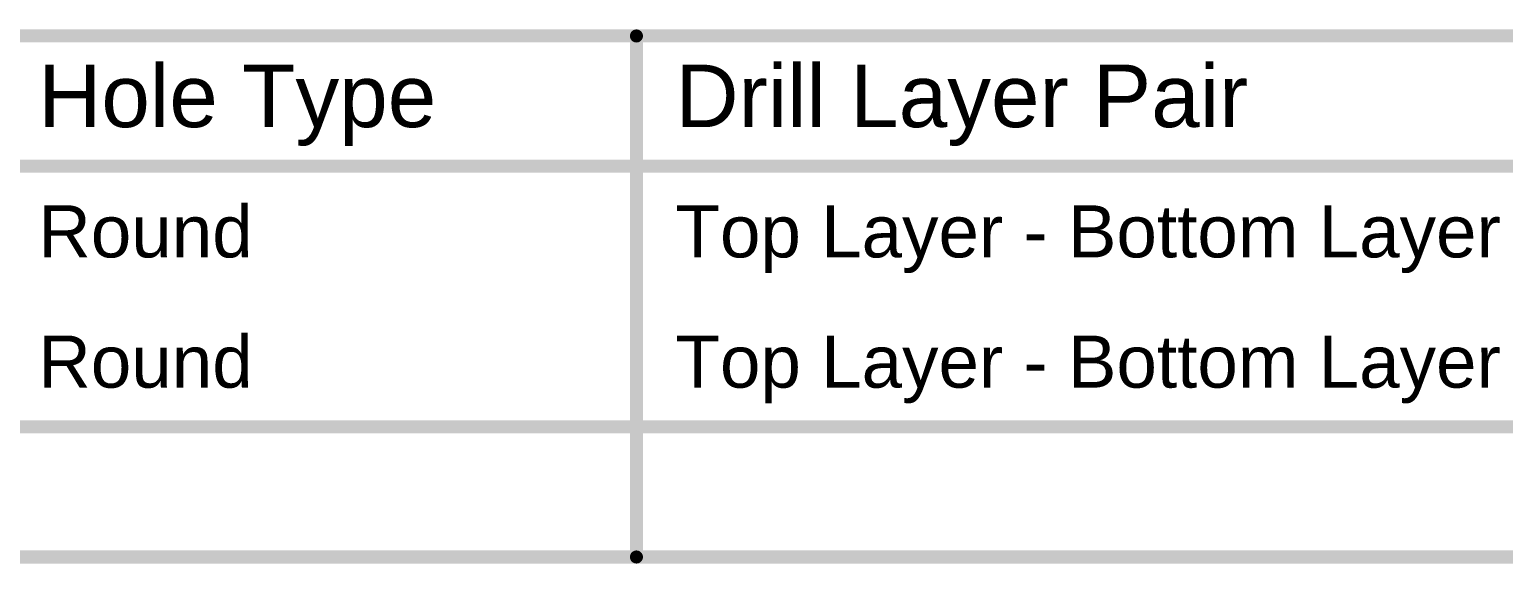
# Model space of a CAD drawing. Header units: inches. Extents: x 3 to 457, y -41 to 239.
# Drawn here: x 92.73 to 135.84, y 223.09 to 238.71 of the extents above; entities that cross this region are included whole.
import ezdxf

# ---------------------------------------------------------------- set-up
doc = ezdxf.new("R2010")
doc.units = ezdxf.units.IN
doc.layers.add('Drill Drawing', color=1, linetype='Continuous')
doc.styles.add('Arial', font='', dxfattribs={"height": 0.2})
doc.styles.get('Arial').set_extended_font_data('Arial')

msp = doc.modelspace()

# ---------------------------------------------------------------- linework, layer by layer
at = {"layer": 'Drill Drawing', "const_width": 0.381}
for points in [[(22.085, 238.519), (200.142, 238.519)], [(110.479, 223.279), (110.479, 238.519)], [(22.085, 234.709), (200.142, 234.709)], [(22.085, 227.089), (200.142, 227.089)], [(22.085, 223.279), (200.142, 223.279)]]:
    msp.add_lwpolyline(points, dxfattribs=at)
at = {"layer": 'Drill Drawing', "const_width": 0.191}
for points in [[(110.384, 238.519, 1), (110.575, 238.519, 1)], [(110.384, 223.279, 1), (110.575, 223.279, 1)]]:
    msp.add_lwpolyline(points, format="xyb", close=True, dxfattribs=at)

# ---------------------------------------------------------------- texts
at = {"layer": 'Drill Drawing', "style": 'Arial'}
for s, height, p in [('Hole Type', 1.8288, (92.984, 235.852)), ('Drill Layer Pair', 1.8288, (111.622, 235.852)), ('Round', 1.524, (92.984, 232.042)), ('Top Layer - Bottom Layer', 1.524, (111.622, 232.042)), ('Round', 1.524, (92.984, 228.232)), ('Top Layer - Bottom Layer', 1.524, (111.622, 228.232))]:
    msp.add_text(s, height=height, dxfattribs=at).set_placement(p)

doc.saveas('drawing.dxf')
